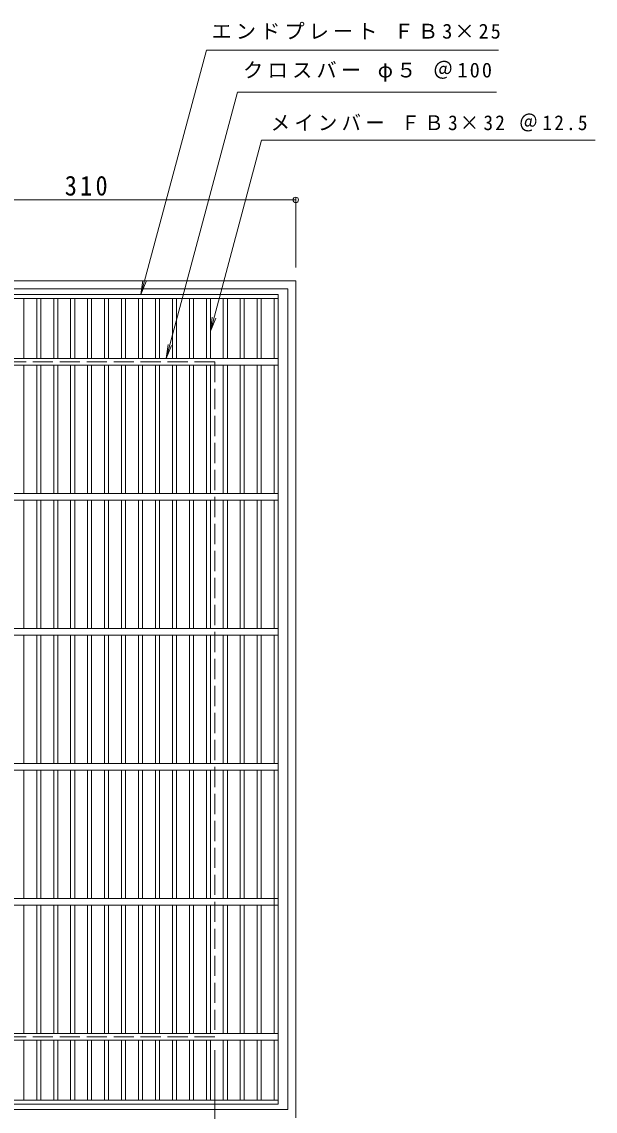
# Model space of a CAD drawing. Units: millimetres at full size, sheet at 1:5; details may follow other scales. Extents: x -799 to 882, y -685 to 667.
# Drawn here: x -365 to 60, y -140 to 667 of the extents above; entities that cross this region are included whole.
import ezdxf

# ---------------------------------------------------------------- set-up
doc = ezdxf.new("R2010")
doc.units = ezdxf.units.MM
doc.header["$LTSCALE"] = 5
doc.header["$PDMODE"] = 32
doc.header["$PDSIZE"] = 4
doc.linetypes.add('DASHED3', pattern=[4, 3, -1])
for name, color, linetype, lineweight in [('E-1', 2, 'Continuous', 9), ('E-2', 3, 'Continuous', 9), ('E-4', 7, 'Continuous', 9), ('E-5', 7, 'Continuous', 9)]:
    doc.layers.add(name, color=color, linetype=linetype, lineweight=lineweight)
doc.styles.add('ＭＳ ゴシック', font='')
doc.styles.get('ＭＳ ゴシック').set_extended_font_data('MS Gothic')

msp = doc.modelspace()

# ---------------------------------------------------------------- linework, layer by layer
at = {"layer": 'E-1'}
for p, q in [((-161.576, 475.163), (-781.576, 475.163)), ((-167.576, 469.162), (-775.576, 469.162)), ((-167.576, 469.162), (-167.576, -138.837)), ((-161.576, 475.163), (-161.576, -144.837)), ((-167.576, -138.837), (-775.576, -138.837))]:
    msp.add_line(p, q, dxfattribs=at)
at = {"layer": 'E-1', "linetype": 'DASHED3'}
for p, q in [((-221.576, 415.163), (-721.576, 415.163)), ((-221.576, 415.163), (-221.576, -84.838)), ((-221.576, -84.838), (-721.576, -84.838))]:
    msp.add_line(p, q, dxfattribs=at)
at = {"layer": 'E-2'}
for p, q in [((-768.576, 465.162), (-174.576, 465.162)), ((-768.576, 462.163), (-174.576, 462.163)), ((-363.208, 417.662), (-363.208, 462.161)), ((-353.634, 417.662), (-353.634, 462.161)), ((-350.634, 417.662), (-350.634, 462.161)), ((-341.06, 417.662), (-341.06, 462.161)), ((-338.06, 417.662), (-338.06, 462.161)), ((-328.486, 417.662), (-328.486, 462.161)), ((-325.486, 417.662), (-325.486, 462.161)), ((-315.912, 417.662), (-315.912, 462.161)), ((-312.912, 417.662), (-312.912, 462.161)), ((-303.338, 417.662), (-303.338, 462.161)), ((-300.338, 417.662), (-300.338, 462.161)), ((-290.764, 417.662), (-290.764, 462.161)), ((-287.764, 417.662), (-287.764, 462.161)), ((-278.19, 417.662), (-278.19, 462.161)), ((-275.19, 417.662), (-275.19, 462.161)), ((-265.616, 417.662), (-265.616, 462.161)), ((-262.616, 417.662), (-262.616, 462.161)), ((-253.042, 417.662), (-253.042, 462.161)), ((-250.042, 417.662), (-250.042, 462.161)), ((-240.468, 417.662), (-240.468, 462.161)), ((-237.468, 417.662), (-237.468, 462.161)), ((-227.894, 417.662), (-227.894, 462.161)), ((-224.894, 417.662), (-224.894, 462.161)), ((-215.32, 417.662), (-215.32, 462.161)), ((-212.32, 417.662), (-212.32, 462.161)), ((-202.746, 417.662), (-202.746, 462.161)), ((-199.746, 417.662), (-199.746, 462.161)), ((-190.172, 417.662), (-190.172, 462.161)), ((-187.172, 417.662), (-187.172, 462.161)), ((-177.575, 417.662), (-177.575, 462.161)), ((-174.576, 465.162), (-174.576, -134.838)), ((-768.576, 417.662), (-174.576, 417.662)), ((-768.576, 412.663), (-174.576, 412.663)), ((-363.208, 317.663), (-363.208, 412.663)), ((-353.634, 317.663), (-353.634, 412.663)), ((-350.634, 317.663), (-350.634, 412.663)), ((-341.06, 317.663), (-341.06, 412.663)), ((-338.06, 317.663), (-338.06, 412.663)), ((-328.486, 317.663), (-328.486, 412.663)), ((-325.486, 317.663), (-325.486, 412.663)), ((-315.912, 317.663), (-315.912, 412.663)), ((-312.912, 317.663), (-312.912, 412.663)), ((-303.338, 317.663), (-303.338, 412.663)), ((-300.338, 317.663), (-300.338, 412.663)), ((-290.764, 317.663), (-290.764, 412.663)), ((-287.764, 317.663), (-287.764, 412.663)), ((-278.19, 317.663), (-278.19, 412.663)), ((-275.19, 317.663), (-275.19, 412.663)), ((-265.616, 317.663), (-265.616, 412.663)), ((-262.616, 317.663), (-262.616, 412.663)), ((-253.042, 317.663), (-253.042, 412.663)), ((-250.042, 317.663), (-250.042, 412.663)), ((-240.468, 317.663), (-240.468, 412.663)), ((-237.468, 317.663), (-237.468, 412.663)), ((-227.894, 317.663), (-227.894, 412.663)), ((-224.894, 317.663), (-224.894, 412.663)), ((-215.32, 317.663), (-215.32, 412.663)), ((-212.32, 317.663), (-212.32, 412.663)), ((-202.746, 317.663), (-202.746, 412.663)), ((-199.746, 317.663), (-199.746, 412.663)), ((-190.172, 317.663), (-190.172, 412.663)), ((-187.172, 317.663), (-187.172, 412.663)), ((-177.575, 317.663), (-177.575, 412.663)), ((-768.576, 317.662), (-174.576, 317.662)), ((-768.576, 312.662), (-174.576, 312.662)), ((-363.208, 217.663), (-363.208, 312.662)), ((-353.634, 217.663), (-353.634, 312.662)), ((-350.634, 217.663), (-350.634, 312.662)), ((-341.06, 217.663), (-341.06, 312.662)), ((-338.06, 217.663), (-338.06, 312.662)), ((-328.486, 217.663), (-328.486, 312.662)), ((-325.486, 217.663), (-325.486, 312.662)), ((-315.912, 217.663), (-315.912, 312.662)), ((-312.912, 217.663), (-312.912, 312.662)), ((-303.338, 217.663), (-303.338, 312.662)), ((-300.338, 217.663), (-300.338, 312.662)), ((-290.764, 217.663), (-290.764, 312.662)), ((-287.764, 217.663), (-287.764, 312.662)), ((-278.19, 217.663), (-278.19, 312.662)), ((-275.19, 217.663), (-275.19, 312.662)), ((-265.616, 217.663), (-265.616, 312.662)), ((-262.616, 217.663), (-262.616, 312.662)), ((-253.042, 217.663), (-253.042, 312.662)), ((-250.042, 217.663), (-250.042, 312.662)), ((-240.468, 217.663), (-240.468, 312.662)), ((-237.468, 217.663), (-237.468, 312.662)), ((-227.894, 217.663), (-227.894, 312.662)), ((-224.894, 217.663), (-224.894, 312.662)), ((-215.32, 217.663), (-215.32, 312.662)), ((-212.32, 217.663), (-212.32, 312.662)), ((-202.746, 217.663), (-202.746, 312.662)), ((-199.746, 217.663), (-199.746, 312.662)), ((-190.172, 217.663), (-190.172, 312.662)), ((-187.172, 217.663), (-187.172, 312.662)), ((-177.575, 217.663), (-177.575, 312.662)), ((-768.576, 217.663), (-174.576, 217.663)), ((-768.576, 212.663), (-174.576, 212.663)), ((-363.208, 212.663), (-363.208, 117.663)), ((-353.634, 212.663), (-353.634, 117.663)), ((-350.634, 212.663), (-350.634, 117.663)), ((-341.06, 212.663), (-341.06, 117.663)), ((-338.06, 212.663), (-338.06, 117.663)), ((-328.486, 212.663), (-328.486, 117.663)), ((-325.486, 212.663), (-325.486, 117.663)), ((-315.912, 212.663), (-315.912, 117.663)), ((-312.912, 212.663), (-312.912, 117.663)), ((-303.338, 212.663), (-303.338, 117.663)), ((-300.338, 212.663), (-300.338, 117.663)), ((-290.764, 212.663), (-290.764, 117.663)), ((-287.764, 212.663), (-287.764, 117.663)), ((-278.19, 212.663), (-278.19, 117.663)), ((-275.19, 212.663), (-275.19, 117.663)), ((-265.616, 212.663), (-265.616, 117.663)), ((-262.616, 212.663), (-262.616, 117.663)), ((-253.042, 212.663), (-253.042, 117.663)), ((-250.042, 212.663), (-250.042, 117.663)), ((-240.468, 212.663), (-240.468, 117.663)), ((-237.468, 212.663), (-237.468, 117.663)), ((-227.894, 212.663), (-227.894, 117.663)), ((-224.894, 212.663), (-224.894, 117.663)), ((-215.32, 212.663), (-215.32, 117.663)), ((-212.32, 212.663), (-212.32, 117.663)), ((-202.746, 212.663), (-202.746, 117.663)), ((-199.746, 212.663), (-199.746, 117.663)), ((-190.172, 212.663), (-190.172, 117.663)), ((-187.172, 212.663), (-187.172, 117.663)), ((-177.575, 212.663), (-177.575, 117.663)), ((-768.576, 117.663), (-174.576, 117.663)), ((-768.576, 112.662), (-174.576, 112.662)), ((-363.208, 112.662), (-363.208, 17.663)), ((-353.634, 112.662), (-353.634, 17.663)), ((-350.634, 112.662), (-350.634, 17.663)), ((-341.06, 112.662), (-341.06, 17.663)), ((-338.06, 112.662), (-338.06, 17.663)), ((-328.486, 112.662), (-328.486, 17.663)), ((-325.486, 112.662), (-325.486, 17.663)), ((-315.912, 112.662), (-315.912, 17.663)), ((-312.912, 112.662), (-312.912, 17.663)), ((-303.338, 112.662), (-303.338, 17.663)), ((-300.338, 112.662), (-300.338, 17.663)), ((-290.764, 112.662), (-290.764, 17.663)), ((-287.764, 112.662), (-287.764, 17.663)), ((-278.19, 112.662), (-278.19, 17.663)), ((-275.19, 112.662), (-275.19, 17.663)), ((-265.616, 112.662), (-265.616, 17.663)), ((-262.616, 112.662), (-262.616, 17.663)), ((-253.042, 112.662), (-253.042, 17.663)), ((-250.042, 112.662), (-250.042, 17.663)), ((-240.468, 112.662), (-240.468, 17.663)), ((-237.468, 112.662), (-237.468, 17.663)), ((-227.894, 112.662), (-227.894, 17.663)), ((-224.894, 112.662), (-224.894, 17.663)), ((-215.32, 112.662), (-215.32, 17.663)), ((-212.32, 112.662), (-212.32, 17.663)), ((-202.746, 112.662), (-202.746, 17.663)), ((-199.746, 112.662), (-199.746, 17.663)), ((-190.172, 112.662), (-190.172, 17.663)), ((-187.172, 112.662), (-187.172, 17.663)), ((-177.575, 112.662), (-177.575, -82.337)), ((-768.576, 17.663), (-174.576, 17.663)), ((-768.576, 12.662), (-174.576, 12.662)), ((-363.208, 12.662), (-363.208, -82.337)), ((-353.634, 12.662), (-353.634, -82.337)), ((-350.634, 12.662), (-350.634, -82.337)), ((-341.06, 12.662), (-341.06, -82.337)), ((-338.06, 12.662), (-338.06, -82.337)), ((-328.486, 12.662), (-328.486, -82.337)), ((-325.486, 12.662), (-325.486, -82.337)), ((-315.912, 12.662), (-315.912, -82.337)), ((-312.912, 12.662), (-312.912, -82.337)), ((-303.338, 12.662), (-303.338, -82.337)), ((-300.338, 12.662), (-300.338, -82.337)), ((-290.764, 12.662), (-290.764, -82.337)), ((-287.764, 12.662), (-287.764, -82.337)), ((-278.19, 12.662), (-278.19, -82.337)), ((-275.19, 12.662), (-275.19, -82.337)), ((-265.616, 12.662), (-265.616, -82.337)), ((-262.616, 12.662), (-262.616, -82.337)), ((-253.042, 12.662), (-253.042, -82.337)), ((-250.042, 12.662), (-250.042, -82.337)), ((-240.468, 12.662), (-240.468, -82.337)), ((-237.468, 12.662), (-237.468, -82.337)), ((-227.894, 12.662), (-227.894, -82.337)), ((-224.894, 12.662), (-224.894, -82.337)), ((-215.32, 12.662), (-215.32, -82.337)), ((-212.32, 12.662), (-212.32, -82.337)), ((-202.746, 12.662), (-202.746, -82.337)), ((-199.746, 12.662), (-199.746, -82.337)), ((-190.172, 12.662), (-190.172, -82.337)), ((-187.172, 12.662), (-187.172, -82.337)), ((-768.576, -82.337), (-174.576, -82.337)), ((-768.576, -87.338), (-174.576, -87.338)), ((-363.208, -87.338), (-363.208, -131.837)), ((-353.634, -87.338), (-353.634, -131.837)), ((-350.634, -87.338), (-350.634, -131.837)), ((-341.06, -87.338), (-341.06, -131.837)), ((-338.06, -87.338), (-338.06, -131.837)), ((-328.486, -87.338), (-328.486, -131.837)), ((-325.486, -87.338), (-325.486, -131.837)), ((-315.912, -87.338), (-315.912, -131.837)), ((-312.912, -87.338), (-312.912, -131.837)), ((-303.338, -87.338), (-303.338, -131.837)), ((-300.338, -87.338), (-300.338, -131.837)), ((-290.764, -87.338), (-290.764, -131.837)), ((-287.764, -87.338), (-287.764, -131.837)), ((-278.19, -87.338), (-278.19, -131.837)), ((-275.19, -87.338), (-275.19, -131.837)), ((-265.616, -87.338), (-265.616, -131.837)), ((-262.616, -87.338), (-262.616, -131.837)), ((-253.042, -87.338), (-253.042, -131.837)), ((-250.042, -87.338), (-250.042, -131.837)), ((-240.468, -87.338), (-240.468, -131.837)), ((-237.468, -87.338), (-237.468, -131.837)), ((-227.894, -87.338), (-227.894, -131.837)), ((-224.894, -87.338), (-224.894, -131.837)), ((-215.32, -87.338), (-215.32, -131.837)), ((-212.32, -87.338), (-212.32, -131.837)), ((-202.746, -87.338), (-202.746, -131.837)), ((-199.746, -87.338), (-199.746, -131.837)), ((-190.172, -87.338), (-190.172, -131.837)), ((-187.172, -87.338), (-187.172, -131.837)), ((-177.575, -87.338), (-177.575, -131.837)), ((-174.576, -131.837), (-768.576, -131.837)), ((-174.576, -134.838), (-768.576, -134.838))]:
    msp.add_line(p, q, dxfattribs=at)
at = {"layer": 'E-4'}
for p, q in [((-471.576, 535.163), (-161.576, 535.163)), ((-161.576, 536.663), (-161.576, 485.163)), ((-221.576, -206.337), (-221.576, -94.838))]:
    msp.add_line(p, q, dxfattribs=at)
msp.add_point((-161.576, 535.163), dxfattribs=at)
at = {"layer": 'E-5'}
for p, q in [((-276.384, 465.162), (-275.025, 475.49)), ((-276.384, 465.162), (-272.398, 474.786)), ((-224.894, 437.962), (-223.535, 448.29)), ((-224.894, 437.962), (-220.908, 447.586)), ((-257.644, 417.662), (-256.284, 427.99)), ((-257.644, 417.662), (-253.658, 427.286))]:
    msp.add_line(p, q, dxfattribs=at)
for points in [[(-276.384, 465.162), (-227.877, 646.193), (-11.27, 646.193)], [(-257.644, 417.662), (-204.794, 614.901), (-12.862, 614.901)], [(-224.894, 437.962), (-186.973, 579.485), (60.388, 579.485)]]:
    msp.add_lwpolyline(points, dxfattribs=at)

# ---------------------------------------------------------------- texts
at = {"layer": 'E-4', "color": 2, "insert": (-332.826, 538.163), "char_height": 14.66, "attachment_point": 7, "style": 'ＭＳ ゴシック'}
msp.add_mtext('\\T1.27;\\W0.9;310', dxfattribs=at)
at = {"layer": 'E-5', "char_height": 11, "attachment_point": 7, "style": 'ＭＳ ゴシック'}
for s, insert in [('\\T1.2;エンドプレート\\~ＦＢ3×25', (-224.062, 654.002)), ('\\T1.21;クロスバー\\~φ５\\~＠100', (-200.695, 622.863)), ('\\T1.23;\\W0.95;メインバー\\~ＦＢ3×32\\~＠12.5', (-180.163, 585.812))]:
    msp.add_mtext(s, dxfattribs=dict(at, insert=insert))

doc.saveas('drawing.dxf')
